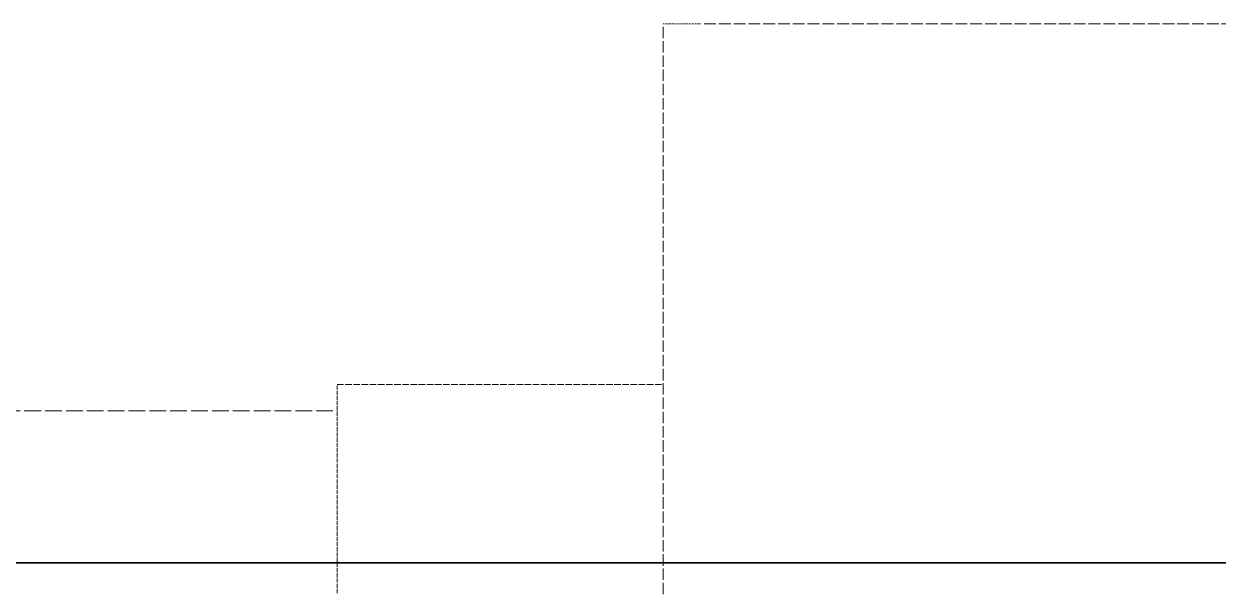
# Model space of a CAD drawing. Header units: millimetres. Extents: x 2711 to 34823, y 3042 to 25750.
# Drawn here: x 14206.3 to 14363.8, y 12628 to 12702.5 of the extents above; entities that cross this region are included whole.
import ezdxf

# ---------------------------------------------------------------- set-up
doc = ezdxf.new("R2010")
doc.units = ezdxf.units.MM
doc.linetypes.add('DASHED', pattern=[15, 12, -3])

# ---------------------------------------------------------------- blocks, each defined once
blk = doc.blocks.new('A$C637D7238')
at = {"color": 7, "linetype": 'DASHED', "lineweight": 13, "ltscale": 0.125243}
blk.add_line((331.58, 1269.85), (331.58, 1345), dxfattribs=at)
at = {"color": 7, "linetype": 'DASHED', "lineweight": 13, "ltscale": 0.008333}
blk.add_line((331.58, 1345), (336.58, 1345), dxfattribs=at)
at = {"color": 7, "linetype": 'DASHED', "lineweight": 13, "ltscale": 0.13}
blk.add_line((414.58, 1345), (336.58, 1345), dxfattribs=at)
at = {"color": 7, "linetype": 'DASHED', "lineweight": 13, "ltscale": 0.045833}
blk.add_line((288.58, 1270), (288.58, 1297.5), dxfattribs=at)
at = {"color": 7, "linetype": 'DASHED', "lineweight": 13, "ltscale": 0.071667}
blk.add_line((288.58, 1297.5), (331.58, 1297.5), dxfattribs=at)
at = {"color": 7, "linetype": 'DASHED', "lineweight": 13, "ltscale": 0.183333}
blk.add_line((178.58, 1294), (288.58, 1294), dxfattribs=at)
at = {"color": 7, "lineweight": 35}
blk.add_line((53, 1274), (837, 1274), dxfattribs=at)
blk = doc.blocks.new('1')
at = {"color": 7}
blk.add_blockref('A$C637D7238', (13959.05, 11357.45), dxfattribs=at)

msp = doc.modelspace()

# ---------------------------------------------------------------- block references
msp.add_blockref('1', (0, 0))

doc.saveas('drawing.dxf')
